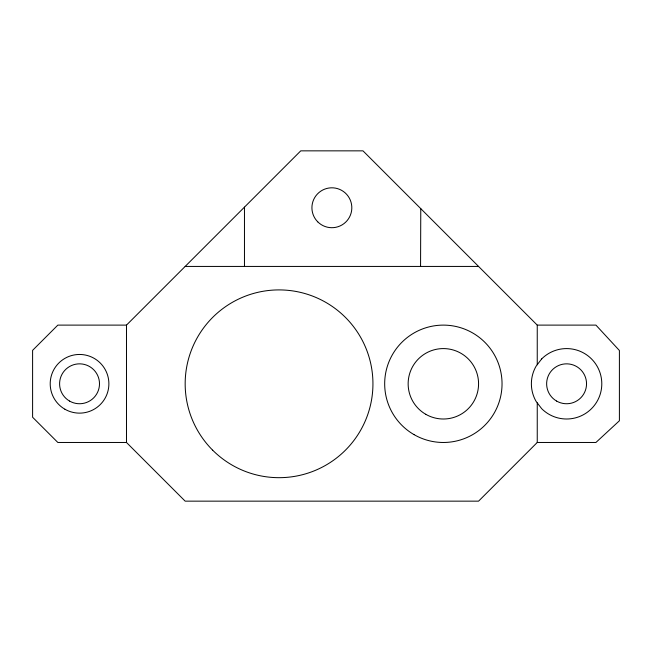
<?xml version="1.0" encoding="UTF-8"?>
<svg xmlns="http://www.w3.org/2000/svg" width="652" height="652" viewBox="0 0 652 652"><rect width="100%" height="100%" fill="white"/><g stroke="black" fill="none" stroke-linecap="round" stroke-linejoin="round"><path stroke-width="0.98" d="M420.564 266.432L420.776 208.64M126.488 325.112L300.759 150.848L362.977 150.848L537.248 325.112L595.928 325.112L619.4 350.491L619.4 420.768L595.928 442.472L537.248 442.472L478.568 501.152L185.168 501.152L126.488 442.472L126.488 325.112L57.841 325.112L32.6 350.352L32.6 417.239L57.841 442.472L126.488 442.472M185.168 266.432L478.568 266.432M537.248 325.112L537.248 364.688M537.248 402.895L537.248 442.472M244.467 207.132L244.467 266.432M541.69 358.902L536.099 366.188A35.208 35.208 0 0 0 536.099 401.396L541.69 408.69A35.208 35.208 0 0 0 591.486 408.69A35.208 35.208 0 0 0 591.486 358.902A35.208 35.208 0 0 0 541.69 358.902M212.666 450.182A93.888 93.888 0 0 0 369.741 408.095A93.888 93.888 0 0 0 254.753 293.107A93.888 93.888 0 0 0 212.666 450.182M425.756 414.289A35.208 35.208 0 0 0 478.568 383.792A35.208 35.208 0 0 0 425.756 353.302A35.208 35.208 0 0 0 425.756 414.289M414.02 434.615A58.68 58.68 0 0 0 502.04 383.792A58.68 58.68 0 0 0 414.02 332.976A58.68 58.68 0 0 0 414.02 434.615M317.76 221.859A19.951 19.951 0 0 0 351.143 212.919A19.951 19.951 0 0 0 326.701 188.485A19.951 19.951 0 0 0 317.76 221.859M556.612 401.07A19.951 19.951 0 0 0 586.539 383.792A19.951 19.951 0 0 0 556.612 366.514A19.951 19.951 0 0 0 556.612 401.07M69.568 401.07A19.951 19.951 0 0 0 99.495 383.792A19.951 19.951 0 0 0 69.568 366.514A19.951 19.951 0 0 0 69.568 401.07M64.874 409.203A29.34 29.34 0 0 0 108.884 383.792A29.34 29.34 0 0 0 64.874 358.388A29.34 29.34 0 0 0 64.874 409.203"/></g></svg>
